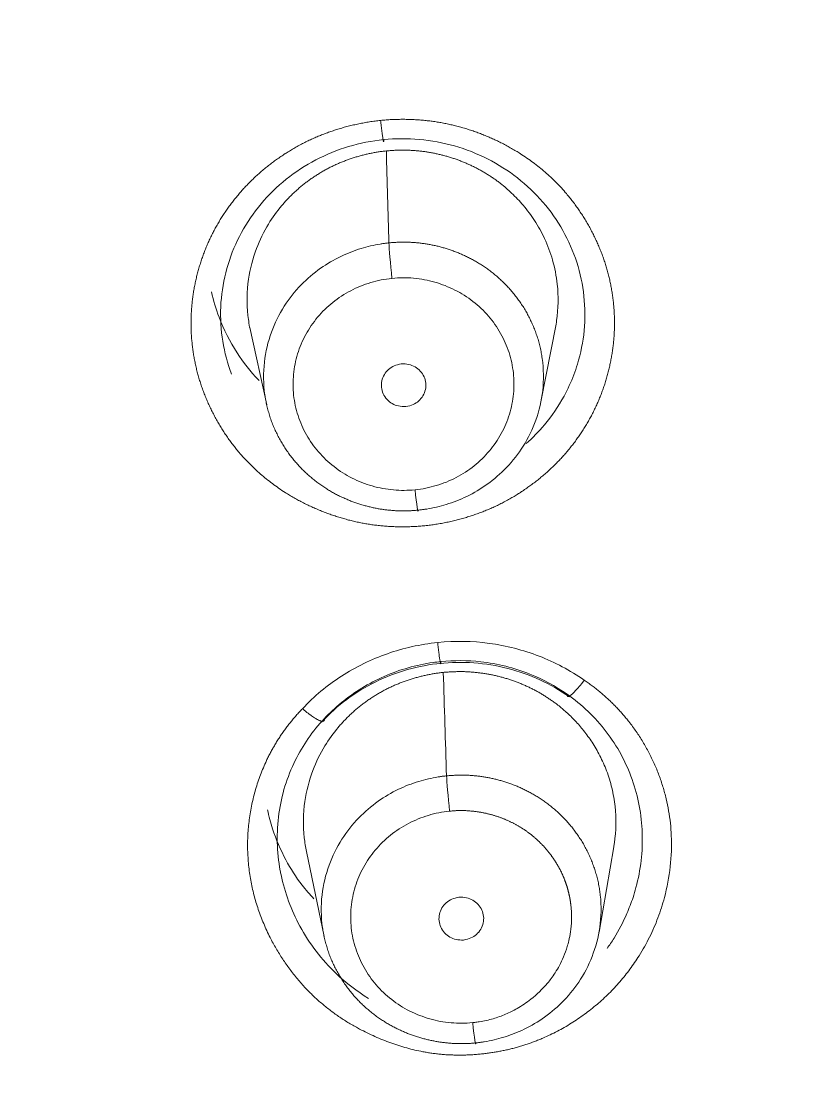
# Model space of a CAD drawing. Extents: x 6534 to 7663, y 0 to 827.
# Drawn here: x 7104.11 to 7111.97, y 484.56 to 495.25 of the extents above; entities that cross this region are included whole.
import ezdxf

# ---------------------------------------------------------------- set-up
doc = ezdxf.new("R2010")
doc.units = 0
doc.header["$LTSCALE"] = 30
doc.header["$MEASUREMENT"] = 0
doc.layers.add('1', color=7, linetype='CONTINUOUS')

msp = doc.modelspace()

# ---------------------------------------------------------------- linework, layer by layer
at = {"layer": '1', "color": 7, "linetype": 'Continuous', "lineweight": 18}
for p, q in [((7109.382, 491.39), (7109.535, 492.176)), ((7106.427, 492.143), (7106.599, 491.36)), ((7107.003, 486.829), (7107.181, 485.968)), ((7109.971, 486.011), (7110.121, 486.877))]:
    msp.add_line(p, q, dxfattribs=at)
for centre, major_axis, ratio, start_param, end_param in [((7103.394, 533.307), (-60.5, 0), 0.961466, 2.420581, 4.712389), ((7103.394, 533.445), (60, 0), 0.961466, 4.72417, 7.853982), ((7103.394, 533.445), (-59.925, 0), 0.961466, 1.570796, 4.712389), ((7107.87, 492.724), (0.03, -0.298), 0.028615, 3.516211, 4.989108), ((7108.104, 490.58), (-0.03, 0.298), 0.028566, 1.848238, 3.3909), ((7108.455, 487.321), (0.03, -0.299), 0.028419, 3.531662, 4.988927), ((7108.689, 485.176), (-0.03, 0.299), 0.02837, 1.848451, 3.410334)]:
    msp.add_ellipse(centre, major_axis=major_axis, ratio=ratio, start_param=start_param, end_param=end_param, dxfattribs=at)
at = {"layer": '1', "color": 7, "linetype": 'Continuous', "lineweight": 13}
for centre, major_axis, start_param, end_param in [((7103.394, 533.307), (-59.425, 0), 1.570796, 4.70194), ((7103.394, 533.307), (-57.948, 0), 1.579187, 4.712389), ((7103.394, 533.352), (57.403, 0), 4.721079, 7.853982)]:
    msp.add_ellipse(centre, major_axis=major_axis, ratio=0.961466, start_param=start_param, end_param=end_param, dxfattribs=at)
at = {"layer": '1', "color": 7, "linetype": 'Continuous', "lineweight": 18}
for points, knots in [([(7104.107, 475.146), (7106.219, 475.17), (7108.33, 475.3), (7112.526, 475.772), (7114.611, 476.114), (7118.733, 477.006), (7120.77, 477.555), (7124.772, 478.856), (7126.738, 479.608), (7130.576, 481.304), (7132.449, 482.249), (7136.083, 484.322), (7137.843, 485.449), (7141.231, 487.876), (7142.859, 489.175), (7145.964, 491.929), (7147.442, 493.384), (7148.836, 494.91)], [0, 0, 0, 0, 0.125, 0.125, 0.25, 0.25, 0.375, 0.375, 0.5, 0.5, 0.625, 0.625, 0.75, 0.75, 0.875, 0.875, 1, 1, 1, 1]), ([(7106.242, 491.669), (7106.232, 491.696), (7106.223, 491.722), (7106.179, 491.86), (7106.154, 491.975), (7106.129, 492.206), (7106.128, 492.324), (7106.15, 492.556), (7106.173, 492.671), (7106.241, 492.894), (7106.287, 493.003), (7106.4, 493.209), (7106.466, 493.307), (7106.619, 493.488), (7106.704, 493.572), (7106.89, 493.721), (7106.991, 493.787), (7107.203, 493.898), (7107.315, 493.944), (7107.546, 494.013), (7107.666, 494.036), (7107.786, 494.049)], [0, 0, 0, 0, 0.025895, 0.025895, 0.134129, 0.134129, 0.242363, 0.242363, 0.350597, 0.350597, 0.45883, 0.45883, 0.567064, 0.567064, 0.675298, 0.675298, 0.783532, 0.783532, 0.891766, 0.891766, 1, 1, 1, 1]), ([(7107.786, 494.049), (7107.907, 494.061), (7108.028, 494.061), (7108.269, 494.04), (7108.388, 494.018), (7108.621, 493.952), (7108.733, 493.907), (7108.947, 493.799), (7109.049, 493.734), (7109.237, 493.587), (7109.324, 493.505), (7109.478, 493.326), (7109.546, 493.229), (7109.662, 493.024), (7109.709, 492.916), (7109.781, 492.693), (7109.805, 492.578), (7109.83, 492.346), (7109.831, 492.229), (7109.809, 491.997), (7109.786, 491.882), (7109.741, 491.735), (7109.729, 491.7), (7109.716, 491.665)], [0, 0, 0, 0, 0.096925, 0.096925, 0.19385, 0.19385, 0.290775, 0.290775, 0.3877, 0.3877, 0.484625, 0.484625, 0.58155, 0.58155, 0.678475, 0.678475, 0.7754, 0.7754, 0.872325, 0.872325, 0.96925, 0.96925, 1, 1, 1, 1]), ([(7106.434, 492.11), (7106.423, 492.161), (7106.394, 492.335), (7106.399, 492.62), (7106.481, 492.933), (7106.603, 493.183), (7106.706, 493.327), (7106.766, 493.396), (7106.78, 493.412), (7106.794, 493.428), (7106.809, 493.444), (7106.824, 493.46), (7106.839, 493.475), (7106.854, 493.49), (7106.87, 493.505), (7106.885, 493.52), (7106.901, 493.534), (7106.917, 493.548), (7106.933, 493.562), (7106.95, 493.576), (7106.966, 493.589), (7106.983, 493.603), (7107, 493.616), (7107.017, 493.629), (7107.034, 493.641), (7107.052, 493.653), (7107.069, 493.665), (7107.087, 493.677), (7107.105, 493.689), (7107.123, 493.7), (7107.141, 493.711), (7107.159, 493.722), (7107.178, 493.733), (7107.196, 493.743), (7107.215, 493.753), (7107.234, 493.763), (7107.253, 493.773), (7107.272, 493.782), (7107.291, 493.791), (7107.31, 493.8), (7107.329, 493.808), (7107.349, 493.816), (7107.368, 493.824), (7107.388, 493.832), (7107.408, 493.84), (7107.427, 493.847), (7107.447, 493.854), (7107.467, 493.861), (7107.487, 493.867), (7107.507, 493.873), (7107.527, 493.879), (7107.547, 493.885), (7107.568, 493.89), (7107.588, 493.895), (7107.608, 493.9), (7107.629, 493.905), (7107.649, 493.909), (7107.669, 493.913), (7107.69, 493.917), (7107.71, 493.92), (7107.731, 493.924), (7107.751, 493.927), (7107.772, 493.929), (7107.792, 493.932), (7107.806, 493.933), (7107.813, 493.934)], [0, 0, 0, 0, 0.061828, 0.206756, 0.333245, 0.441238, 0.530686, 0.53904, 0.547385, 0.555721, 0.564048, 0.572366, 0.580674, 0.588973, 0.597263, 0.605544, 0.613816, 0.622078, 0.630332, 0.638576, 0.64681, 0.655036, 0.663252, 0.67146, 0.679658, 0.687846, 0.696026, 0.704196, 0.712357, 0.720509, 0.728652, 0.736785, 0.744909, 0.753024, 0.76113, 0.769227, 0.777314, 0.785392, 0.793461, 0.80152, 0.80957, 0.817612, 0.825643, 0.833666, 0.841679, 0.849683, 0.857678, 0.865664, 0.87364, 0.881607, 0.889565, 0.897513, 0.905452, 0.913382, 0.921303, 0.929214, 0.937117, 0.945009, 0.952893, 0.960767, 0.968632, 0.976488, 0.984335, 0.992172, 1, 1, 1, 1]), ([(7107.813, 493.934), (7107.826, 493.935), (7107.851, 493.938), (7107.89, 493.94), (7107.929, 493.942), (7107.968, 493.942), (7108.007, 493.942), (7108.046, 493.941), (7108.085, 493.939), (7108.124, 493.936), (7108.164, 493.932), (7108.203, 493.927), (7108.242, 493.921), (7108.281, 493.914), (7108.32, 493.906), (7108.358, 493.897), (7108.397, 493.888), (7108.435, 493.877), (7108.474, 493.865), (7108.512, 493.853), (7108.549, 493.839), (7108.587, 493.825), (7108.624, 493.809), (7108.66, 493.793), (7108.697, 493.776), (7108.733, 493.757), (7108.768, 493.738), (7108.803, 493.718), (7108.838, 493.697), (7108.872, 493.675), (7108.906, 493.652), (7108.939, 493.629), (7109, 493.582), (7109.091, 493.503), (7109.209, 493.38), (7109.323, 493.226), (7109.426, 493.041), (7109.507, 492.824), (7109.562, 492.545), (7109.558, 492.312), (7109.533, 492.167), (7109.529, 492.144)], [0, 0, 0, 0, 0.013182, 0.026393, 0.039633, 0.052903, 0.066202, 0.079529, 0.092886, 0.106272, 0.119687, 0.133131, 0.146604, 0.160107, 0.173638, 0.187198, 0.200788, 0.214406, 0.228054, 0.24173, 0.255435, 0.26917, 0.282933, 0.296726, 0.310547, 0.324397, 0.338276, 0.352185, 0.366122, 0.380087, 0.394082, 0.408106, 0.422158, 0.473979, 0.53323, 0.599902, 0.673987, 0.755473, 0.84435, 0.974645, 1, 1, 1, 1]), ([(7108.136, 490.291), (7108.141, 490.292), (7108.153, 490.293), (7108.171, 490.295), (7108.188, 490.298), (7108.205, 490.3), (7108.284, 490.312), (7108.429, 490.346), (7108.638, 490.428), (7108.846, 490.552), (7109.042, 490.722), (7109.213, 490.94), (7109.342, 491.205), (7109.413, 491.509), (7109.409, 491.742), (7109.385, 491.887), (7109.374, 491.943), (7109.36, 491.997), (7109.344, 492.051), (7109.325, 492.103), (7109.305, 492.154), (7109.283, 492.204), (7109.259, 492.252), (7109.234, 492.299), (7109.207, 492.345), (7109.178, 492.389), (7109.148, 492.432), (7109.117, 492.473), (7109.084, 492.513), (7109.05, 492.551), (7109.015, 492.587), (7108.979, 492.622), (7108.943, 492.655), (7108.905, 492.687), (7108.867, 492.717), (7108.828, 492.745), (7108.789, 492.772), (7108.749, 492.797), (7108.708, 492.821), (7108.668, 492.843), (7108.627, 492.863), (7108.586, 492.882), (7108.544, 492.9), (7108.503, 492.916), (7108.462, 492.931), (7108.421, 492.944), (7108.38, 492.956), (7108.339, 492.967), (7108.298, 492.976), (7108.257, 492.984), (7108.217, 492.991), (7108.177, 492.997), (7108.138, 493.002), (7108.098, 493.005), (7108.06, 493.008), (7108.022, 493.009), (7107.984, 493.009), (7107.947, 493.009), (7107.91, 493.007), (7107.874, 493.005), (7107.851, 493.003), (7107.839, 493.002)], [0, 0, 0, 0, 0.003927, 0.007866, 0.011819, 0.015784, 0.019761, 0.065641, 0.115908, 0.170561, 0.229595, 0.293007, 0.360793, 0.432948, 0.509466, 0.522824, 0.536063, 0.549181, 0.56218, 0.575058, 0.587817, 0.600456, 0.612976, 0.625375, 0.637655, 0.649815, 0.661855, 0.673775, 0.685576, 0.697257, 0.708818, 0.720259, 0.73158, 0.742782, 0.753864, 0.764827, 0.775669, 0.786392, 0.796995, 0.807479, 0.817843, 0.828087, 0.838211, 0.848216, 0.858102, 0.867867, 0.877513, 0.887039, 0.896446, 0.905733, 0.914901, 0.923949, 0.932877, 0.941686, 0.950375, 0.958945, 0.967395, 0.975726, 0.983937, 0.992028, 1, 1, 1, 1]), ([(7107.839, 493.002), (7107.833, 493.001), (7107.821, 493), (7107.803, 492.998), (7107.786, 492.995), (7107.769, 492.993), (7107.691, 492.981), (7107.549, 492.948), (7107.343, 492.867), (7107.136, 492.746), (7106.938, 492.577), (7106.765, 492.36), (7106.634, 492.094), (7106.562, 491.788), (7106.565, 491.552), (7106.589, 491.405), (7106.601, 491.35), (7106.615, 491.295), (7106.631, 491.241), (7106.649, 491.189), (7106.669, 491.138), (7106.692, 491.088), (7106.715, 491.04), (7106.741, 490.992), (7106.768, 490.947), (7106.797, 490.903), (7106.827, 490.86), (7106.859, 490.819), (7106.892, 490.779), (7106.925, 490.741), (7106.96, 490.705), (7106.996, 490.67), (7107.033, 490.637), (7107.071, 490.605), (7107.109, 490.575), (7107.148, 490.547), (7107.188, 490.52), (7107.227, 490.495), (7107.268, 490.471), (7107.308, 490.449), (7107.349, 490.429), (7107.391, 490.41), (7107.432, 490.392), (7107.473, 490.376), (7107.514, 490.361), (7107.555, 490.348), (7107.597, 490.336), (7107.638, 490.326), (7107.678, 490.316), (7107.719, 490.308), (7107.759, 490.301), (7107.799, 490.296), (7107.838, 490.291), (7107.877, 490.288), (7107.916, 490.285), (7107.954, 490.284), (7107.991, 490.284), (7108.028, 490.284), (7108.064, 490.286), (7108.1, 490.288), (7108.124, 490.29), (7108.136, 490.291)], [0, 0, 0, 0, 0.004015, 0.007996, 0.011942, 0.015855, 0.019734, 0.064711, 0.114332, 0.168596, 0.227502, 0.291048, 0.359234, 0.432056, 0.509512, 0.522903, 0.536174, 0.549323, 0.562352, 0.575259, 0.588045, 0.600709, 0.613253, 0.625675, 0.637976, 0.650156, 0.662214, 0.674151, 0.685967, 0.697662, 0.709235, 0.720687, 0.732018, 0.743227, 0.754315, 0.765282, 0.776127, 0.786851, 0.797454, 0.807935, 0.818295, 0.828533, 0.83865, 0.848646, 0.85852, 0.868273, 0.877905, 0.887415, 0.896804, 0.906071, 0.915217, 0.924242, 0.933145, 0.941927, 0.950587, 0.959126, 0.967544, 0.97584, 0.984015, 0.992068, 1, 1, 1, 1]), ([(7106.04, 492.504), (7106.059, 492.417), (7106.123, 492.202), (7106.277, 491.897), (7106.437, 491.695), (7106.519, 491.608), (7106.522, 491.606)], [0, 0, 0, 0, 0.258896, 0.653864, 0.99071, 1, 1, 1, 1]), ([(7108.334, 488.949), (7108.511, 488.967), (7108.858, 488.961), (7109.372, 488.829), (7109.676, 488.668), (7109.821, 488.567)], [0, 0, 0, 0, 0.333336, 0.666671, 1, 1, 1, 1]), ([(7107.158, 488.145), (7107.236, 488.228), (7107.405, 488.38), (7107.701, 488.56), (7108.026, 488.684), (7108.253, 488.727), (7108.37, 488.739)], [0, 0, 0, 0, 0.249752, 0.49966, 0.749679, 1, 1, 1, 1]), ([(7108.353, 488.737), (7108.47, 488.749), (7108.702, 488.753), (7109.047, 488.696), (7109.376, 488.579), (7109.575, 488.465), (7109.67, 488.399)], [0, 0, 0, 0, 0.249998, 0.499984, 0.74999, 1, 1, 1, 1]), ([(7107.002, 486.829), (7106.993, 486.875), (7106.966, 487.044), (7106.971, 487.324), (7107.053, 487.64), (7107.175, 487.891), (7107.28, 488.035), (7107.339, 488.105), (7107.353, 488.121), (7107.368, 488.137), (7107.383, 488.153), (7107.398, 488.169), (7107.413, 488.184), (7107.428, 488.199), (7107.444, 488.214), (7107.459, 488.229), (7107.475, 488.244), (7107.491, 488.258), (7107.508, 488.272), (7107.524, 488.286), (7107.541, 488.299), (7107.558, 488.313), (7107.575, 488.326), (7107.592, 488.339), (7107.609, 488.351), (7107.627, 488.364), (7107.644, 488.376), (7107.662, 488.388), (7107.68, 488.399), (7107.698, 488.411), (7107.716, 488.422), (7107.735, 488.433), (7107.753, 488.443), (7107.772, 488.454), (7107.791, 488.464), (7107.809, 488.474), (7107.828, 488.483), (7107.848, 488.493), (7107.867, 488.502), (7107.886, 488.511), (7107.905, 488.519), (7107.925, 488.527), (7107.945, 488.536), (7107.964, 488.543), (7107.984, 488.551), (7108.004, 488.558), (7108.024, 488.565), (7108.044, 488.572), (7108.064, 488.578), (7108.084, 488.584), (7108.104, 488.59), (7108.124, 488.596), (7108.145, 488.601), (7108.165, 488.607), (7108.185, 488.611), (7108.206, 488.616), (7108.226, 488.62), (7108.247, 488.624), (7108.267, 488.628), (7108.288, 488.632), (7108.308, 488.635), (7108.329, 488.638), (7108.35, 488.641), (7108.37, 488.643), (7108.384, 488.645), (7108.391, 488.646)], [0, 0, 0, 0, 0.055519, 0.201492, 0.328902, 0.437677, 0.52776, 0.536168, 0.544566, 0.552954, 0.561334, 0.569704, 0.578064, 0.586416, 0.594758, 0.603091, 0.611415, 0.619729, 0.628034, 0.63633, 0.644617, 0.652894, 0.661162, 0.669421, 0.67767, 0.68591, 0.694141, 0.702362, 0.710574, 0.718777, 0.72697, 0.735155, 0.743329, 0.751495, 0.759651, 0.767798, 0.775936, 0.784064, 0.792183, 0.800293, 0.808393, 0.816484, 0.824566, 0.832638, 0.840701, 0.848755, 0.856799, 0.864834, 0.87286, 0.880876, 0.888883, 0.896881, 0.904869, 0.912848, 0.920818, 0.928778, 0.936729, 0.94467, 0.952603, 0.960526, 0.968439, 0.976343, 0.984238, 0.992124, 1, 1, 1, 1]), ([(7108.391, 488.646), (7108.404, 488.647), (7108.43, 488.649), (7108.469, 488.652), (7108.508, 488.653), (7108.547, 488.654), (7108.586, 488.654), (7108.625, 488.653), (7108.664, 488.65), (7108.704, 488.647), (7108.743, 488.643), (7108.782, 488.638), (7108.822, 488.632), (7108.861, 488.626), (7108.9, 488.618), (7108.939, 488.609), (7108.978, 488.599), (7109.016, 488.588), (7109.055, 488.577), (7109.093, 488.564), (7109.131, 488.55), (7109.168, 488.536), (7109.205, 488.52), (7109.242, 488.504), (7109.279, 488.486), (7109.315, 488.468), (7109.351, 488.449), (7109.386, 488.429), (7109.42, 488.407), (7109.455, 488.385), (7109.488, 488.362), (7109.522, 488.339), (7109.573, 488.3), (7109.643, 488.241), (7109.731, 488.155), (7109.819, 488.054), (7109.904, 487.935), (7109.983, 487.799), (7110.052, 487.645), (7110.105, 487.472), (7110.148, 487.228), (7110.144, 487.026), (7110.123, 486.89), (7110.121, 486.877)], [0, 0, 0, 0, 0.01332, 0.02667, 0.040049, 0.053457, 0.066895, 0.080363, 0.09386, 0.107386, 0.120942, 0.134527, 0.148142, 0.161786, 0.17546, 0.189163, 0.202896, 0.216658, 0.230449, 0.24427, 0.258121, 0.272, 0.285909, 0.299848, 0.313815, 0.327812, 0.341839, 0.355894, 0.369979, 0.384094, 0.398237, 0.41241, 0.426612, 0.465224, 0.50807, 0.555148, 0.606453, 0.661982, 0.721728, 0.785687, 0.853852, 0.985622, 1, 1, 1, 1]), ([(7109.646, 488.425), (7109.722, 488.372), (7109.793, 488.314), (7109.927, 488.187), (7109.988, 488.118), (7110.1, 487.971), (7110.15, 487.894), (7110.238, 487.732), (7110.276, 487.647), (7110.337, 487.473), (7110.361, 487.384), (7110.396, 487.202), (7110.406, 487.109), (7110.412, 486.924), (7110.409, 486.83), (7110.387, 486.645), (7110.37, 486.554), (7110.336, 486.43), (7110.326, 486.397), (7110.316, 486.363)], [0, 0, 0, 0, 0.119432, 0.119432, 0.238863, 0.238863, 0.358295, 0.358295, 0.477726, 0.477726, 0.597158, 0.597158, 0.716589, 0.716589, 0.836021, 0.836021, 0.955452, 0.955452, 1, 1, 1, 1]), ([(7106.745, 486.592), (7106.742, 486.606), (7106.702, 486.812), (7106.692, 487.216), (7106.857, 487.752), (7107.065, 488.051), (7107.183, 488.176)], [0, 0, 0, 0, 0.025368, 0.363992, 0.696459, 1, 1, 1, 1]), ([(7108.423, 487.597), (7108.418, 487.596), (7108.406, 487.595), (7108.389, 487.593), (7108.372, 487.591), (7108.355, 487.588), (7108.277, 487.576), (7108.134, 487.543), (7107.928, 487.463), (7107.72, 487.341), (7107.523, 487.172), (7107.35, 486.954), (7107.219, 486.689), (7107.147, 486.384), (7107.15, 486.149), (7107.174, 486.002), (7107.186, 485.947), (7107.2, 485.892), (7107.216, 485.838), (7107.234, 485.786), (7107.254, 485.735), (7107.276, 485.685), (7107.3, 485.637), (7107.326, 485.589), (7107.353, 485.544), (7107.382, 485.5), (7107.412, 485.457), (7107.444, 485.416), (7107.476, 485.376), (7107.51, 485.338), (7107.545, 485.302), (7107.581, 485.267), (7107.618, 485.234), (7107.656, 485.202), (7107.694, 485.172), (7107.733, 485.144), (7107.773, 485.117), (7107.812, 485.092), (7107.853, 485.069), (7107.894, 485.047), (7107.934, 485.026), (7107.976, 485.007), (7108.017, 484.989), (7108.058, 484.973), (7108.099, 484.959), (7108.141, 484.946), (7108.182, 484.934), (7108.223, 484.923), (7108.263, 484.914), (7108.304, 484.906), (7108.344, 484.899), (7108.384, 484.893), (7108.423, 484.889), (7108.462, 484.885), (7108.5, 484.883), (7108.538, 484.882), (7108.576, 484.881), (7108.613, 484.882), (7108.649, 484.883), (7108.685, 484.885), (7108.709, 484.888), (7108.72, 484.889)], [0, 0, 0, 0, 0.003921, 0.007817, 0.011689, 0.015536, 0.019358, 0.064573, 0.114371, 0.16875, 0.227711, 0.291254, 0.359377, 0.43208, 0.50936, 0.522766, 0.53605, 0.549213, 0.562254, 0.575174, 0.587972, 0.600648, 0.613202, 0.625635, 0.637946, 0.650136, 0.662203, 0.674149, 0.685973, 0.697676, 0.709256, 0.720715, 0.732052, 0.743267, 0.75436, 0.765331, 0.776181, 0.786908, 0.797514, 0.807998, 0.81836, 0.8286, 0.838718, 0.848715, 0.858589, 0.868342, 0.877972, 0.887481, 0.896868, 0.906133, 0.915276, 0.924297, 0.933196, 0.941973, 0.950628, 0.959162, 0.967573, 0.975863, 0.98403, 0.992076, 1, 1, 1, 1]), ([(7108.72, 484.889), (7108.726, 484.889), (7108.738, 484.89), (7108.755, 484.893), (7108.772, 484.895), (7108.789, 484.897), (7108.867, 484.909), (7109.012, 484.943), (7109.22, 485.025), (7109.428, 485.148), (7109.625, 485.317), (7109.796, 485.535), (7109.926, 485.8), (7109.997, 486.104), (7109.994, 486.337), (7109.97, 486.483), (7109.958, 486.538), (7109.944, 486.593), (7109.928, 486.646), (7109.91, 486.698), (7109.89, 486.749), (7109.868, 486.799), (7109.844, 486.848), (7109.819, 486.895), (7109.792, 486.94), (7109.763, 486.984), (7109.733, 487.027), (7109.702, 487.068), (7109.669, 487.108), (7109.635, 487.146), (7109.6, 487.182), (7109.564, 487.217), (7109.528, 487.25), (7109.49, 487.282), (7109.452, 487.312), (7109.413, 487.34), (7109.374, 487.367), (7109.334, 487.392), (7109.293, 487.416), (7109.253, 487.438), (7109.212, 487.458), (7109.171, 487.478), (7109.129, 487.495), (7109.088, 487.511), (7109.047, 487.526), (7109.006, 487.539), (7108.964, 487.551), (7108.923, 487.562), (7108.883, 487.571), (7108.842, 487.58), (7108.802, 487.586), (7108.762, 487.592), (7108.722, 487.597), (7108.683, 487.6), (7108.645, 487.603), (7108.606, 487.604), (7108.569, 487.604), (7108.532, 487.604), (7108.495, 487.602), (7108.459, 487.6), (7108.435, 487.598), (7108.423, 487.597)], [0, 0, 0, 0, 0.003868, 0.007742, 0.011622, 0.015507, 0.019397, 0.06511, 0.115266, 0.16986, 0.228891, 0.292354, 0.360244, 0.432556, 0.509282, 0.522646, 0.535891, 0.549015, 0.562019, 0.574904, 0.587668, 0.600312, 0.612837, 0.625242, 0.637526, 0.649691, 0.661736, 0.673661, 0.685466, 0.697151, 0.708716, 0.720161, 0.731487, 0.742693, 0.753779, 0.764745, 0.775591, 0.786317, 0.796924, 0.807411, 0.817779, 0.828026, 0.838154, 0.848162, 0.85805, 0.867819, 0.877468, 0.886998, 0.896408, 0.905698, 0.914869, 0.92392, 0.932851, 0.941663, 0.950356, 0.958928, 0.967382, 0.975716, 0.98393, 0.992025, 1, 1, 1, 1]), ([(7106.608, 487.253), (7106.622, 487.187), (7106.668, 487.013), (7106.779, 486.752), (7106.93, 486.518), (7107.036, 486.393), (7107.079, 486.348)], [0, 0, 0, 0, 0.195285, 0.52695, 0.821492, 1, 1, 1, 1])]:
    msp.add_open_spline(points, degree=3, knots=knots, dxfattribs=at)
at = {"layer": '1', "color": 7, "linetype": 'Continuous', "lineweight": 13}
for points, degree, knots in [([(7108.204, 490.133), (7107.774, 490.092), (7107.377, 490.206), (7107.174, 490.264), (7106.794, 490.454), (7106.299, 490.836), (7106.093, 491.203), (7105.885, 491.573), (7105.842, 491.984), (7105.8, 492.391), (7105.924, 492.787), (7106.047, 493.179), (7106.316, 493.496), (7106.449, 493.652), (7106.775, 493.911), (7106.96, 494.007), (7107.321, 494.195), (7107.755, 494.244)], 2, [0, 0, 0, 0.125, 0.125, 0.1875, 0.25, 0.375, 0.375, 0.5, 0.5, 0.625, 0.625, 0.75, 0.75, 0.8125, 0.875, 0.875, 1, 1, 1]), ([(7107.755, 494.244), (7108.185, 494.285), (7108.582, 494.171), (7108.785, 494.113), (7109.165, 493.923), (7109.66, 493.541), (7109.867, 493.174), (7110.074, 492.805), (7110.117, 492.394), (7110.159, 491.986), (7110.035, 491.59), (7109.912, 491.198), (7109.643, 490.881), (7109.51, 490.725), (7109.184, 490.467), (7109, 490.37), (7108.638, 490.182), (7108.204, 490.133)], 2, [0, 0, 0, 0.125, 0.125, 0.1875, 0.25, 0.375, 0.375, 0.5, 0.5, 0.625, 0.625, 0.75, 0.75, 0.8125, 0.875, 0.875, 1, 1, 1]), ([(7108.104, 490.498), (7108.031, 490.49), (7107.958, 490.49), (7107.812, 490.503), (7107.739, 490.516), (7107.599, 490.557), (7107.53, 490.583), (7107.4, 490.649), (7107.339, 490.688), (7107.225, 490.777), (7107.173, 490.827), (7107.079, 490.935), (7107.037, 490.994), (7106.967, 491.118), (7106.939, 491.183), (7106.895, 491.318), (7106.88, 491.387), (7106.865, 491.527), (7106.865, 491.598), (7106.878, 491.739), (7106.892, 491.808), (7106.934, 491.944), (7106.961, 492.009), (7107.03, 492.134), (7107.07, 492.193), (7107.162, 492.303), (7107.214, 492.353), (7107.327, 492.444), (7107.388, 492.483), (7107.517, 492.551), (7107.585, 492.578), (7107.725, 492.62), (7107.797, 492.634), (7107.87, 492.642)], 3, [0, 0, 0, 0, 0.0625, 0.0625, 0.125, 0.125, 0.1875, 0.1875, 0.25, 0.25, 0.3125, 0.3125, 0.375, 0.375, 0.4375, 0.4375, 0.5, 0.5, 0.5625, 0.5625, 0.625, 0.625, 0.6875, 0.6875, 0.75, 0.75, 0.8125, 0.8125, 0.875, 0.875, 0.9375, 0.9375, 1, 1, 1, 1]), ([(7107.87, 492.642), (7107.943, 492.649), (7108.017, 492.65), (7108.163, 492.637), (7108.235, 492.623), (7108.376, 492.583), (7108.444, 492.556), (7108.574, 492.491), (7108.635, 492.452), (7108.749, 492.363), (7108.802, 492.313), (7108.896, 492.205), (7108.937, 492.146), (7109.007, 492.022), (7109.036, 491.957), (7109.079, 491.822), (7109.094, 491.753), (7109.109, 491.612), (7109.11, 491.541), (7109.096, 491.401), (7109.082, 491.331), (7109.041, 491.196), (7109.013, 491.13), (7108.945, 491.006), (7108.904, 490.946), (7108.812, 490.837), (7108.76, 490.786), (7108.647, 490.696), (7108.586, 490.656), (7108.457, 490.589), (7108.39, 490.561), (7108.249, 490.52), (7108.177, 490.505), (7108.104, 490.498)], 3, [0, 0, 0, 0, 0.0625, 0.0625, 0.125, 0.125, 0.1875, 0.1875, 0.25, 0.25, 0.3125, 0.3125, 0.375, 0.375, 0.4375, 0.4375, 0.5, 0.5, 0.5625, 0.5625, 0.625, 0.625, 0.6875, 0.6875, 0.75, 0.75, 0.8125, 0.8125, 0.875, 0.875, 0.9375, 0.9375, 1, 1, 1, 1]), ([(7109.716, 491.665), (7109.687, 491.59), (7109.654, 491.517), (7109.559, 491.344), (7109.492, 491.246), (7109.36, 491.088), (7109.298, 491.025), (7109.232, 490.966)], 3, [0, 0, 0, 0, 0.281489, 0.281489, 0.693775, 0.693775, 1, 1, 1, 1]), ([(7108.334, 488.949), (7108.336, 488.931), (7108.338, 488.913), (7108.342, 488.877), (7108.344, 488.86), (7108.348, 488.827), (7108.35, 488.811), (7108.354, 488.784), (7108.356, 488.772), (7108.359, 488.753), (7108.36, 488.745), (7108.362, 488.735), (7108.363, 488.733), (7108.364, 488.733), (7108.365, 488.735), (7108.365, 488.743), (7108.365, 488.748), (7108.365, 488.755)], 3, [0, 0, 0, 0, 0.125, 0.125, 0.25, 0.25, 0.375, 0.375, 0.5, 0.5, 0.625, 0.625, 0.75, 0.75, 0.875, 0.875, 1, 1, 1, 1]), ([(7107.183, 488.176), (7107.237, 488.234), (7107.419, 488.404), (7107.782, 488.627), (7108.141, 488.729), (7108.339, 488.753), (7108.365, 488.755)], 3, [0, 0, 0, 0, 0.17936, 0.559698, 0.94158, 1, 1, 1, 1]), ([(7108.365, 488.755), (7108.5, 488.769), (7108.809, 488.768), (7109.251, 488.657), (7109.529, 488.507), (7109.646, 488.425)], 3, [0, 0, 0, 0, 0.300087, 0.679641, 1, 1, 1, 1]), ([(7109.821, 488.567), (7109.828, 488.563), (7109.841, 488.553), (7109.861, 488.539), (7109.881, 488.525), (7109.9, 488.51), (7109.92, 488.496), (7109.939, 488.481), (7109.957, 488.466), (7109.976, 488.451), (7109.994, 488.436), (7110.013, 488.42), (7110.031, 488.404), (7110.048, 488.388), (7110.066, 488.372), (7110.083, 488.356), (7110.1, 488.34), (7110.117, 488.323), (7110.134, 488.306), (7110.15, 488.289), (7110.166, 488.272), (7110.183, 488.254), (7110.198, 488.237), (7110.214, 488.219), (7110.229, 488.201), (7110.244, 488.183), (7110.259, 488.165), (7110.295, 488.12), (7110.349, 488.047), (7110.416, 487.943), (7110.477, 487.834), (7110.532, 487.721), (7110.58, 487.605), (7110.62, 487.486), (7110.653, 487.365), (7110.678, 487.242), (7110.696, 487.117), (7110.71, 486.929), (7110.701, 486.674), (7110.648, 486.395), (7110.572, 486.156), (7110.486, 485.958), (7110.389, 485.785), (7110.286, 485.635), (7110.184, 485.508), (7110.073, 485.388), (7109.952, 485.278), (7109.824, 485.177), (7109.689, 485.086), (7109.549, 485.005), (7109.437, 484.952), (7109.359, 484.919), (7109.316, 484.902), (7109.273, 484.887), (7109.23, 484.872), (7109.186, 484.858), (7109.142, 484.845), (7109.098, 484.833), (7109.053, 484.822), (7109.008, 484.812), (7108.963, 484.803), (7108.917, 484.795), (7108.871, 484.788), (7108.825, 484.781), (7108.794, 484.778), (7108.778, 484.776)], 3, [0, 0, 0, 0, 0.004807, 0.009602, 0.014383, 0.019153, 0.023911, 0.028659, 0.033397, 0.038125, 0.042844, 0.047555, 0.052259, 0.056956, 0.061647, 0.066332, 0.071012, 0.075689, 0.080361, 0.085031, 0.089699, 0.094365, 0.09903, 0.103696, 0.108361, 0.113028, 0.117697, 0.122369, 0.146918, 0.171464, 0.196095, 0.220899, 0.245965, 0.270767, 0.295482, 0.320205, 0.345032, 0.370058, 0.431929, 0.494714, 0.536846, 0.578843, 0.621122, 0.653055, 0.684795, 0.716519, 0.748403, 0.780162, 0.811678, 0.843107, 0.874609, 0.883533, 0.892446, 0.901353, 0.910257, 0.919161, 0.928071, 0.93699, 0.945922, 0.954871, 0.96384, 0.972834, 0.981856, 0.99091, 1, 1, 1, 1]), ([(7109.821, 488.567), (7109.816, 488.56), (7109.794, 488.532), (7109.758, 488.488), (7109.726, 488.453), (7109.704, 488.432), (7109.691, 488.421), (7109.679, 488.412), (7109.664, 488.403), (7109.65, 488.4), (7109.644, 488.41), (7109.646, 488.422), (7109.646, 488.425)], 3, [0, 0, 0, 0, 0.05059, 0.200077, 0.349564, 0.424307, 0.49905, 0.573794, 0.648537, 0.798024, 0.947511, 1, 1, 1, 1]), ([(7108.778, 484.776), (7108.77, 484.776), (7108.753, 484.774), (7108.729, 484.772), (7108.704, 484.77), (7108.68, 484.768), (7108.655, 484.767), (7108.631, 484.766), (7108.606, 484.765), (7108.582, 484.765), (7108.558, 484.765), (7108.534, 484.765), (7108.51, 484.765), (7108.486, 484.766), (7108.462, 484.767), (7108.439, 484.768), (7108.415, 484.769), (7108.392, 484.771), (7108.368, 484.773), (7108.345, 484.775), (7108.322, 484.778), (7108.298, 484.781), (7108.275, 484.784), (7108.252, 484.787), (7108.229, 484.791), (7108.207, 484.795), (7108.184, 484.799), (7108.142, 484.807), (7108.081, 484.821), (7108.001, 484.842), (7107.92, 484.867), (7107.811, 484.905), (7107.677, 484.96), (7107.539, 485.029), (7107.423, 485.095), (7107.329, 485.156), (7107.239, 485.222), (7107.153, 485.291), (7107.071, 485.365), (7106.99, 485.447), (7106.91, 485.537), (7106.832, 485.636), (7106.76, 485.738), (7106.694, 485.846), (7106.628, 485.965), (7106.567, 486.098), (7106.512, 486.242), (7106.468, 486.389), (7106.436, 486.539), (7106.414, 486.691), (7106.404, 486.845), (7106.406, 486.999), (7106.421, 487.154), (7106.447, 487.308), (7106.485, 487.46), (7106.534, 487.608), (7106.581, 487.718), (7106.617, 487.792), (7106.638, 487.833), (7106.66, 487.873), (7106.682, 487.912), (7106.706, 487.951), (7106.731, 487.99), (7106.756, 488.028), (7106.783, 488.065), (7106.81, 488.102), (7106.839, 488.138), (7106.868, 488.174), (7106.898, 488.209), (7106.929, 488.244), (7106.951, 488.267), (7106.962, 488.278)], 3, [0, 0, 0, 0, 0.004832, 0.009643, 0.014433, 0.019204, 0.023955, 0.028687, 0.033401, 0.038097, 0.042776, 0.047438, 0.052084, 0.056714, 0.061329, 0.065929, 0.070515, 0.075088, 0.079647, 0.084195, 0.08873, 0.093255, 0.097769, 0.102273, 0.106767, 0.111253, 0.115731, 0.120201, 0.135993, 0.152076, 0.16847, 0.185199, 0.219107, 0.252894, 0.274925, 0.296703, 0.318285, 0.339729, 0.361096, 0.382445, 0.40692, 0.431335, 0.455769, 0.480303, 0.505015, 0.535604, 0.565806, 0.595778, 0.62568, 0.656329, 0.686742, 0.717097, 0.747571, 0.779074, 0.810217, 0.841177, 0.872134, 0.881224, 0.890302, 0.899371, 0.908437, 0.917505, 0.92658, 0.935667, 0.94477, 0.953894, 0.963044, 0.972225, 0.981442, 0.990699, 1, 1, 1, 1]), ([(7108.689, 485.094), (7108.616, 485.086), (7108.542, 485.086), (7108.396, 485.099), (7108.324, 485.112), (7108.183, 485.153), (7108.115, 485.179), (7107.985, 485.245), (7107.924, 485.284), (7107.81, 485.373), (7107.757, 485.423), (7107.664, 485.531), (7107.622, 485.59), (7107.552, 485.714), (7107.524, 485.779), (7107.48, 485.914), (7107.465, 485.983), (7107.45, 486.124), (7107.449, 486.195), (7107.463, 486.335), (7107.477, 486.405), (7107.518, 486.54), (7107.546, 486.606), (7107.614, 486.731), (7107.655, 486.79), (7107.747, 486.899), (7107.799, 486.95), (7107.912, 487.04), (7107.973, 487.08), (7108.101, 487.147), (7108.169, 487.175), (7108.309, 487.217), (7108.382, 487.231), (7108.455, 487.239)], 3, [0, 0, 0, 0, 0.0625, 0.0625, 0.125, 0.125, 0.1875, 0.1875, 0.25, 0.25, 0.3125, 0.3125, 0.375, 0.375, 0.4375, 0.4375, 0.5, 0.5, 0.5625, 0.5625, 0.625, 0.625, 0.6875, 0.6875, 0.75, 0.75, 0.8125, 0.8125, 0.875, 0.875, 0.9375, 0.9375, 1, 1, 1, 1]), ([(7108.455, 487.239), (7108.46, 487.239), (7108.471, 487.24), (7108.488, 487.242), (7108.505, 487.243), (7108.522, 487.244), (7108.539, 487.244), (7108.555, 487.245), (7108.572, 487.245), (7108.588, 487.245), (7108.605, 487.244), (7108.621, 487.244), (7108.637, 487.243), (7108.653, 487.242), (7108.669, 487.24), (7108.685, 487.239), (7108.701, 487.237), (7108.717, 487.235), (7108.733, 487.233), (7108.748, 487.231), (7108.764, 487.229), (7108.779, 487.226), (7108.794, 487.223), (7108.809, 487.22), (7108.824, 487.217), (7108.839, 487.213), (7108.854, 487.21), (7108.868, 487.206), (7108.883, 487.202), (7108.897, 487.198), (7108.911, 487.194), (7108.925, 487.189), (7108.939, 487.185), (7108.953, 487.18), (7108.967, 487.175), (7108.98, 487.17), (7108.994, 487.165), (7109.007, 487.16), (7109.02, 487.154), (7109.033, 487.149), (7109.046, 487.143), (7109.058, 487.137), (7109.071, 487.131), (7109.083, 487.125), (7109.096, 487.119), (7109.108, 487.113), (7109.12, 487.107), (7109.131, 487.1), (7109.143, 487.094), (7109.155, 487.087), (7109.166, 487.08), (7109.177, 487.073), (7109.188, 487.066), (7109.199, 487.059), (7109.21, 487.052), (7109.22, 487.045), (7109.231, 487.038), (7109.241, 487.031), (7109.251, 487.023), (7109.261, 487.016), (7109.271, 487.008), (7109.281, 487.001), (7109.291, 486.993), (7109.3, 486.985), (7109.309, 486.978), (7109.318, 486.97), (7109.327, 486.962), (7109.336, 486.954), (7109.345, 486.946), (7109.354, 486.938), (7109.362, 486.93), (7109.37, 486.922), (7109.378, 486.914), (7109.386, 486.906), (7109.394, 486.898), (7109.402, 486.89), (7109.41, 486.882), (7109.417, 486.874), (7109.424, 486.866), (7109.432, 486.857), (7109.439, 486.849), (7109.445, 486.841), (7109.452, 486.833), (7109.459, 486.824), (7109.465, 486.816), (7109.472, 486.808), (7109.478, 486.8), (7109.484, 486.792), (7109.49, 486.783), (7109.496, 486.775), (7109.502, 486.767), (7109.508, 486.759), (7109.513, 486.751), (7109.519, 486.742), (7109.524, 486.734), (7109.529, 486.726), (7109.534, 486.718), (7109.539, 486.71), (7109.544, 486.702), (7109.549, 486.694), (7109.553, 486.686), (7109.558, 486.678), (7109.562, 486.67), (7109.567, 486.662), (7109.571, 486.654), (7109.575, 486.646), (7109.579, 486.638), (7109.583, 486.631), (7109.587, 486.623), (7109.59, 486.615), (7109.594, 486.607), (7109.597, 486.6), (7109.601, 486.592), (7109.604, 486.585), (7109.607, 486.577), (7109.611, 486.57), (7109.614, 486.562), (7109.617, 486.555), (7109.62, 486.547), (7109.622, 486.54), (7109.625, 486.533), (7109.628, 486.526), (7109.63, 486.519), (7109.633, 486.512), (7109.635, 486.504), (7109.638, 486.498), (7109.64, 486.491), (7109.642, 486.484), (7109.645, 486.477), (7109.647, 486.47), (7109.649, 486.463), (7109.651, 486.457), (7109.652, 486.45), (7109.654, 486.444), (7109.656, 486.437), (7109.658, 486.431), (7109.659, 486.425), (7109.661, 486.418), (7109.663, 486.412), (7109.664, 486.406), (7109.665, 486.4), (7109.667, 486.394), (7109.668, 486.388), (7109.669, 486.382), (7109.671, 486.376), (7109.672, 486.37), (7109.673, 486.365), (7109.674, 486.359), (7109.675, 486.353), (7109.676, 486.348), (7109.677, 486.343), (7109.678, 486.337), (7109.679, 486.332), (7109.68, 486.327), (7109.68, 486.322), (7109.681, 486.316), (7109.682, 486.311), (7109.682, 486.306), (7109.683, 486.302), (7109.684, 486.297), (7109.684, 486.292), (7109.685, 486.287), (7109.691, 486.235), (7109.695, 486.143), (7109.684, 486.023), (7109.667, 485.934), (7109.644, 485.849), (7109.614, 485.765), (7109.572, 485.676), (7109.529, 485.603), (7109.488, 485.543), (7109.412, 485.448), (7109.301, 485.34), (7109.17, 485.253), (7109.083, 485.206), (7109.023, 485.178), (7108.961, 485.154), (7108.895, 485.133), (7108.827, 485.115), (7108.772, 485.105), (7108.732, 485.099), (7108.71, 485.096), (7108.696, 485.094), (7108.689, 485.094)], 3, [0, 0, 0, 0, 0.004831, 0.009641, 0.014429, 0.019196, 0.023941, 0.028664, 0.033366, 0.038046, 0.042704, 0.04734, 0.051955, 0.056549, 0.06112, 0.06567, 0.070199, 0.074705, 0.07919, 0.083654, 0.088095, 0.092515, 0.096914, 0.10129, 0.105646, 0.109979, 0.114291, 0.118581, 0.122849, 0.127096, 0.131321, 0.135525, 0.139707, 0.143867, 0.148005, 0.152122, 0.156218, 0.160291, 0.164343, 0.168373, 0.172382, 0.176369, 0.180334, 0.184278, 0.1882, 0.1921, 0.195979, 0.199836, 0.203671, 0.207485, 0.211277, 0.215047, 0.218796, 0.222523, 0.226229, 0.229912, 0.233574, 0.237215, 0.240834, 0.244431, 0.248006, 0.25156, 0.255092, 0.258603, 0.262092, 0.265559, 0.269004, 0.272428, 0.275831, 0.279211, 0.28257, 0.285907, 0.289223, 0.292517, 0.295789, 0.29904, 0.302269, 0.305476, 0.308662, 0.311826, 0.314968, 0.318089, 0.321188, 0.324265, 0.327321, 0.330355, 0.333368, 0.336359, 0.339328, 0.342275, 0.345201, 0.348105, 0.350988, 0.353848, 0.356688, 0.359505, 0.362301, 0.365075, 0.367828, 0.370559, 0.373268, 0.375955, 0.378621, 0.381266, 0.383888, 0.386489, 0.389069, 0.391626, 0.394162, 0.396677, 0.399169, 0.40164, 0.40409, 0.406517, 0.408923, 0.411308, 0.413671, 0.416012, 0.418331, 0.420629, 0.422905, 0.425159, 0.427392, 0.429603, 0.431793, 0.433961, 0.436107, 0.438231, 0.440334, 0.442416, 0.444475, 0.446513, 0.448529, 0.450524, 0.452497, 0.454448, 0.456378, 0.458286, 0.460172, 0.462037, 0.46388, 0.465701, 0.467501, 0.469279, 0.471035, 0.47277, 0.474483, 0.476175, 0.477844, 0.479493, 0.481119, 0.482724, 0.484307, 0.485869, 0.487408, 0.488927, 0.490423, 0.491898, 0.493351, 0.494783, 0.496193, 0.497581, 0.498948, 0.543056, 0.578535, 0.605382, 0.623592, 0.655956, 0.684567, 0.709418, 0.730506, 0.747828, 0.815777, 0.864408, 0.882611, 0.901287, 0.920436, 0.940057, 0.960147, 0.980706, 0.987795, 0.994227, 1, 1, 1, 1]), ([(7107.633, 485.34), (7107.515, 485.411), (7107.242, 485.62), (7106.918, 486.044), (7106.783, 486.411), (7106.745, 486.592)], 3, [0, 0, 0, 0, 0.263045, 0.647933, 1, 1, 1, 1]), ([(7110.316, 486.363), (7110.297, 486.308), (7110.276, 486.253), (7110.216, 486.114), (7110.172, 486.031), (7110.101, 485.915), (7110.077, 485.88), (7110.052, 485.845)], 3, [0, 0, 0, 0, 0.301226, 0.301226, 0.781648, 0.781648, 1, 1, 1, 1])]:
    msp.add_open_spline(points, degree=degree, knots=knots, dxfattribs=at)
for points, weights in [([(7107.755, 494.244), (7107.775, 494.062), (7107.788, 493.979), (7107.786, 494.049)], [1.19662772424, 0.934546608405, 0.93445745559, 1.1963602658]), ([(7106.962, 488.278), (7107.103, 488.156), (7107.197, 488.112), (7107.183, 488.176)], [1.19338968015, 0.93319169795, 0.935558100864, 1.20048888889])]:
    msp.add_rational_spline(points, weights, degree=3, dxfattribs=at)
for points in [[(7107.839, 493.002), (7107.834, 493.157), (7107.826, 493.468), (7107.817, 493.779), (7107.813, 493.934)], [(7108.423, 487.597), (7108.418, 487.772), (7108.407, 488.121), (7108.396, 488.471), (7108.391, 488.646)]]:
    msp.add_open_spline(points, degree=3, dxfattribs=at)
at = {"layer": '1', "color": 7, "linetype": 'Continuous', "lineweight": 18}
for points in [[(7107.965, 491.774), (7107.912, 491.766), (7107.827, 491.731), (7107.753, 491.604), (7107.767, 491.468), (7107.866, 491.358), (7107.958, 491.34), (7108.012, 491.342)], [(7108.012, 491.342), (7108.065, 491.351), (7108.15, 491.386), (7108.224, 491.512), (7108.21, 491.649), (7108.11, 491.759), (7108.019, 491.776), (7107.965, 491.774)], [(7106.962, 488.278), (7107.081, 488.405), (7107.344, 488.624), (7107.819, 488.855), (7108.157, 488.931), (7108.334, 488.949)], [(7108.55, 486.366), (7108.497, 486.357), (7108.412, 486.322), (7108.337, 486.195), (7108.352, 486.058), (7108.451, 485.948), (7108.543, 485.93), (7108.597, 485.932)], [(7108.597, 485.932), (7108.651, 485.941), (7108.736, 485.976), (7108.81, 486.103), (7108.796, 486.24), (7108.696, 486.35), (7108.605, 486.368), (7108.55, 486.366)]]:
    msp.add_open_spline(points, degree=3, dxfattribs=at)

doc.saveas('drawing.dxf')
